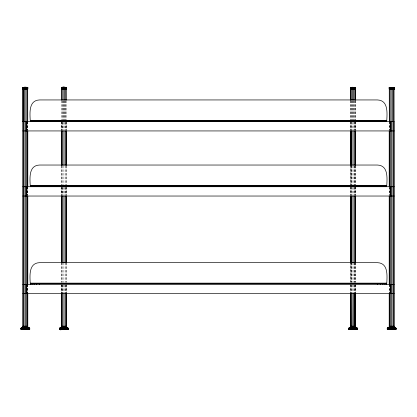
<?xml version="1.0" encoding="UTF-8"?>
<svg xmlns="http://www.w3.org/2000/svg" width="417" height="417" viewBox="0 0 417 417"><rect width="100%" height="100%" fill="white"/><g stroke="black" fill="none" stroke-linecap="round" stroke-linejoin="round"><path stroke-width="0.31" stroke-dasharray="2.08 1.56" d="M389.535 121.639L389.535 130.318M389.535 187.353L389.535 195.411M389.535 284.983L389.535 293.042M389.405 121.639L389.405 130.318M389.405 186.733L389.405 195.411M389.405 284.368L389.405 293.042M389.202 122.259L389.202 130.318M389.202 187.353L389.202 195.411M389.202 284.983L389.202 293.042M355.571 122.259L355.571 130.318M355.571 165.971L355.571 184.783M355.571 187.353L355.571 195.411M355.571 262.929L355.571 282.418M355.571 284.983L355.571 293.042M355.519 100.81L355.519 119.689M355.446 100.81L355.446 119.689M355.42 121.639L355.42 130.318M355.42 186.733L355.42 195.411M355.42 284.368L355.42 293.042M355.242 121.639L355.242 130.318M355.242 165.971L355.263 184.783M355.242 186.733L355.242 195.411M355.242 262.929L355.263 282.418M355.242 284.983L355.242 293.042M354.94 100.81L354.94 119.689M354.971 165.971L354.971 184.783M354.971 262.929L354.971 282.418M354.888 122.259L354.888 130.318M354.888 187.353L354.888 195.411M354.888 284.983L354.888 293.042M354.747 100.81L354.747 119.689M354.33 121.639L354.33 130.318M354.33 165.971L354.33 184.783M354.33 186.733L354.33 195.411M354.33 262.929L354.33 282.418M354.33 284.983L354.33 293.042M354.179 165.971L354.179 184.783M354.179 262.929L354.179 282.418M354.069 121.639L354.069 130.318M354.069 187.353L354.069 195.411M354.069 284.983L354.069 293.042M353.866 100.81L353.866 119.689M353.6 100.81L353.6 119.689M353.095 122.259L353.095 130.318M353.095 165.971L353.095 184.783M353.095 187.353L353.095 195.411M353.095 262.929L353.095 282.418M353.095 284.983L353.095 293.042M352.584 100.81L352.584 119.689M352.318 100.81L352.318 119.689M352.115 122.259L352.115 130.318M352.115 187.353L352.115 195.411M352.115 284.983L352.115 293.042M352.005 165.971L352.005 184.783M352.005 262.929L352.005 282.418M351.854 121.639L351.854 130.318M351.854 165.971L351.854 184.783M351.854 186.733L351.854 195.411M351.854 262.929L351.854 282.418M351.854 284.983L351.854 293.042M351.437 100.81L351.437 119.689M351.296 122.259L351.296 130.318M351.296 187.353L351.296 195.411M351.296 284.983L351.296 293.042M351.244 100.81L351.244 119.689M351.213 165.971L351.213 184.783M351.213 262.929L351.213 282.418M350.947 121.639L350.947 130.318M350.947 186.733L350.947 195.411M350.947 284.983L350.947 293.042M350.739 100.81L350.739 119.689M350.77 121.639L350.77 130.318M350.77 186.733L350.77 195.411M350.77 284.368L350.77 293.662M350.666 100.81L350.666 119.689M350.614 122.259L350.614 130.318M350.614 165.971L350.614 184.783M350.614 187.353L350.614 195.411M350.614 262.929L350.614 282.418M350.614 284.983L350.614 293.042M66.386 122.259L66.386 130.318M66.386 165.971L66.386 184.783M66.386 187.353L66.386 195.411M66.386 262.929L66.386 282.418M66.386 284.983L66.386 293.042M66.272 100.81L66.329 119.689M66.23 121.639L66.23 130.318M66.23 186.733L66.23 195.411M66.23 284.368L66.23 293.042M66.053 122.259L66.053 130.318M66.053 165.971L66.053 184.783M66.053 187.353L66.053 195.411M66.053 262.929L66.053 282.418M66.053 284.983L66.053 293.042M65.735 100.81L65.735 119.689M65.704 122.259L65.704 130.318M65.704 187.353L65.704 195.411M65.704 284.983L65.704 293.042M65.584 100.81L65.584 119.689M65.146 122.259L65.146 130.318M65.146 165.971L65.146 184.783M65.146 187.353L65.146 195.411M65.146 262.929L65.146 282.418M65.146 284.983L65.146 293.042M64.885 122.259L64.885 130.318M64.885 187.353L64.885 195.411M64.885 284.983L64.885 293.042M64.651 100.81L64.651 119.689M64.447 100.81L64.447 119.689M63.905 122.259L63.905 130.318M63.905 165.971L63.905 184.783M63.905 187.353L63.905 195.411M63.905 262.929L63.905 282.418M63.905 284.983L63.905 293.042M63.368 100.81L63.368 119.689M63.165 100.81L63.165 119.689M62.931 122.259L62.931 130.318M62.931 187.353L62.931 195.411M62.931 284.983L62.931 293.042M62.67 122.259L62.67 130.318M62.67 165.971L62.67 184.783M62.67 187.353L62.67 195.411M62.67 262.929L62.67 282.418M62.67 284.983L62.67 293.042M62.227 100.81L62.227 119.689M62.112 122.259L62.112 130.318M62.112 187.353L62.112 195.411M62.112 284.983L62.112 293.042M62.081 100.81L62.081 119.689M61.758 121.639L61.758 130.318M61.758 165.971L61.758 184.783M61.758 187.353L61.758 195.411M61.758 262.929L61.758 282.418M61.758 284.983L61.758 293.042M61.58 121.639L61.58 130.318M61.58 186.733L61.58 196.032M61.58 284.368L61.58 293.662M61.544 100.81L61.487 119.689M61.429 122.259L61.429 130.318M61.429 165.971L61.429 184.783M61.429 187.353L61.429 195.411M61.429 262.929L61.429 282.418M61.429 284.983L61.429 293.042M27.798 122.259L27.798 130.318M27.798 187.353L27.798 195.411M27.798 284.983L27.798 293.042M27.725 121.639L27.725 130.318M27.725 186.733L27.725 195.411M27.725 284.368L27.725 293.042M27.465 122.259L27.465 130.318M27.465 187.353L27.465 195.411M27.465 284.983L27.465 293.042M27.168 121.639L27.168 130.318M27.168 186.733L27.168 195.411M27.168 284.368L27.168 293.042M350.947 184.783L350.947 165.971L350.921 184.783M350.947 282.418L350.947 262.929L350.921 282.418"/><path stroke-width="0.63" d="M22.841 327.752L22.899 89.097L27.741 89.097M27.798 284.368L27.798 196.032M355.56 293.662L355.56 326.829C354.836 327.303 350.249 328.408 350.624 326.209L350.624 293.662M354.773 87.58L355.508 87.648L355.534 88.873L350.624 88.957L351.468 89.066L351.411 87.58L353.095 87.315L355.493 87.58L355.508 89.014L350.676 89.014L350.728 87.565L353.095 87.315L355.55 87.638L353.095 87.315L350.692 87.58L351.375 87.638C348.31 87.799 355.378 86.866 355.565 87.711L350.619 87.711L353.095 87.315L355.456 87.565L351.437 87.565M23.289 88.878C22.137 85.631 30.441 87.481 27.188 89.066L27.741 89.024L22.799 88.941L22.857 87.596L25.317 87.315L27.725 87.565L22.815 87.648L22.977 88.957L23.446 89.066L22.799 88.941L27.84 88.941L22.799 88.941L23.305 88.957M27.903 327.46L29.404 328.299L29.341 329.373L29.779 329.07L29.753 328.278L27.903 327.46L29.711 328.242L20.928 328.242L20.86 329.07L21.476 329.685L29.466 329.602L29.779 329.07L20.86 329.07L21.788 329.685L21.168 329.602L29.466 329.602L28.846 329.685L29.69 329.378L28.445 329.685L29.69 329.378L20.944 329.378L21.507 329.602M61.398 87.638L66.141 87.58L62.691 87.377C59.162 88.44 67.611 85.61 66.225 88.878C64.87 89.28 63.108 88.957 61.612 89.066C59.469 86.157 68.701 86.595 66.037 89.097M68.143 328.377L67.095 327.679L60.72 327.679C58.86 327.809 59.595 330.717 61.398 329.685L60.991 328.377L61.461 327.46L59.511 328.299L59.579 329.373L60.105 329.685L68.013 329.602L68.305 328.299L65.985 327.319M356.905 329.602L357.468 329.378L348.716 329.378L349.967 329.685L348.946 329.602L357.244 329.602L356.624 329.685L357.551 329.07L357.525 328.278L355.675 327.46L357.525 328.278L348.622 328.377L348.633 329.07L349.248 329.685L357.244 329.602L357.551 329.07L348.633 329.07L349.561 329.685L348.716 329.378L348.998 329.07M389.16 87.711L389.16 88.941L389.561 89.097L389.259 89.024L394.107 89.024L394.201 87.711L391.683 87.315L389.275 87.565L394.201 87.711M389.561 89.097L389.15 88.873L394.201 88.941L389.202 88.993L389.442 87.565L394.086 87.565L389.275 87.565L390.406 87.377M66.204 89.066C61.919 90.359 66.418 85.553 61.492 87.565M390.708 87.711L391.683 87.315L394.086 87.565C380.325 87.461 399.33 86.804 392.981 89.097M62.446 87.711L61.622 87.638L63.905 87.315L66.324 87.565L61.455 87.58M393.236 88.878L393.94 89.024M23.774 87.711L25.317 87.315L27.725 87.565L26.427 87.377M60.991 328.377C57.249 328.419 62.983 328.049 63.624 327.137L63.092 328.299L63.207 329.685M67.549 329.685L68.013 329.602L68.133 329.07L67.705 329.685M351.234 87.711L351.99 87.377M27.439 89.097L27.658 88.957M392.793 87.377C394.513 86.872 393.09 89.791 394.023 88.957M66.376 89.014L61.382 88.957M28.695 329.602L28.935 328.299L28.273 327.679L25.948 327.137L27.136 328.299L26.891 329.685M352.631 87.377L352.542 89.024M22.737 327.46L20.886 328.278L22.737 327.46L21.231 328.299L21.298 329.373M355.675 327.46L357.484 328.242L348.701 328.242L350.509 327.46L348.622 328.377L351.552 327.137M357.114 329.373L357.124 328.242L354.507 327.137L357.562 328.377L348.633 328.325L350.353 327.679L350.499 328.242M395.493 329.602L396.056 329.378L387.31 329.378L388.555 329.685L387.31 329.378L388.154 329.685L387.534 329.602L395.832 329.602L395.212 329.685L395.702 329.373L395.769 328.299L394.263 327.46L396.114 328.278L395.832 329.602L387.836 329.685L387.221 329.07L387.247 328.278L389.097 327.46L387.289 328.242L396.072 328.242L394.263 327.46M22.971 87.711L25.317 87.315L27.783 87.596L22.914 87.565L24.04 87.377M27.913 328.242L28.059 327.679L29.789 328.377L20.886 328.278L23.326 327.319M355.685 328.242L355.831 327.679L354.002 327.137L355.722 328.299L355.362 329.685M393.95 329.685L394.419 327.679L393.539 327.319M61.773 327.137C69.107 327.272 66.511 326.485 61.513 326.985M27.631 327.095C29.122 326.667 21.111 326.391 23.159 327.137M393.841 327.137C395.889 326.391 387.878 326.667 389.369 327.095M23.05 329.685L22.69 328.299L23.529 327.679L24.858 328.242L26.516 327.679L25.156 327.137L24.916 329.685M27.246 87.565L24.65 87.377L24.379 89.024M392.632 89.014L392.35 87.377M353.319 327.137L353.35 293.662M353.496 329.685L353.256 327.137L351.296 328.242L351.521 329.685M391.907 327.137L391.938 326.209M392.084 329.685L391.844 327.137L389.885 328.242L390.109 329.685M66.141 87.58L62.889 87.565L62.884 89.024M23.378 89.024C24.963 90.187 26.839 88.133 25.145 87.377M64.974 87.711L65.021 87.377L65.985 87.711M352.537 87.58C357.275 86.658 354.612 90.51 351.427 89.024M60.548 328.242L60.861 327.679L59.568 328.242L68.305 328.299L67.262 328.361M25.593 89.097L27.574 89.024M27.074 327.137L27.324 326.209M393.804 327.095L393.945 326.209M393.804 89.097L394.201 88.941L393.711 88.878M66.1 327.095L66.246 326.209M27.115 328.242L27.658 327.679L29.779 328.325L20.85 328.377L21.231 328.299M348.987 328.377L348.633 328.325L349.472 328.299L348.659 328.278L351.839 327.137L349.519 328.242L349.717 329.602M389.864 327.319L388.065 328.299L388.305 329.602M353.762 89.066C354.648 87.586 352.719 86.694 351.317 87.565M60.72 327.679L59.746 328.242L62.899 327.137L62.143 327.679L63.103 328.242M64.63 327.137L64.734 326.209M65.198 329.685L65.401 328.299L64.974 327.679L64.426 327.137L63.431 327.679L65.38 328.242L66.261 327.679L67.267 328.242L67.257 329.373L66.845 329.685M26.803 89.024L26.85 87.638L26.271 87.377M395.702 329.373L396.14 329.07L387.221 329.07L387.659 329.373L387.596 328.299L389.097 327.46M390.729 87.377C388.409 89.019 392.188 89.645 393.622 89.024M26.203 327.137L26.328 326.209M352.386 87.565L352.693 87.377M354.877 89.024L355.56 88.957L350.603 88.878L351.349 88.878M390.573 87.377L389.337 87.711M390.427 327.137L387.211 328.377L396.114 328.278L393.674 327.319M61.69 89.024L61.857 89.066M61.674 87.58L62.691 87.377M354.367 327.137L354.549 293.662M392.955 327.137L393.137 326.209M348.701 328.242L351.104 327.319M387.289 328.242L388.54 327.679L395.253 327.84L394.633 327.679M66.616 329.602L67.366 329.628M23.461 327.319L20.886 328.278L21.7 328.299L20.886 328.278M27.678 88.878L27.824 87.648L26.594 87.377M61.461 327.46L60.522 327.84L61.32 327.679M388.54 327.679L388.107 327.84L388.727 327.679M63.738 87.377L64.927 87.565M65.558 327.137L65.792 326.209M65.141 89.097L65.125 87.377M28.877 329.373L29.779 329.07M357.551 329.07L356.655 329.373L357.468 329.378M25.156 327.137L22.581 327.679L22.721 328.242M356.467 329.602L356.217 329.685L357.244 329.602M395.061 329.602L394.81 329.685L395.832 329.602M390.197 89.024L389.426 89.024M393.956 87.58L392.96 87.377M355.076 327.137L355.357 326.829L355.357 293.662M65.85 89.097L64.129 89.014M67.252 328.309L68.325 328.377L59.49 328.377L61.002 328.299M22.367 327.679L21.747 327.84L28.893 327.84L28.273 327.679M350.139 327.679L349.519 327.84L356.665 327.84L356.045 327.679M65.709 327.319L66.955 327.679L67.267 328.242L68.247 328.242L65.938 327.319M24.389 87.565L26.792 87.565M22.992 87.638L24.65 87.377M389.754 87.565L391.01 87.377M23.3 87.711L22.815 87.648L24.368 87.377M23.044 87.58L24.207 87.377M23.847 87.565L24.712 87.44M390.208 87.565L391.855 87.377M350.77 87.565L352.13 87.377M393.7 87.711L394.185 87.648L393.638 87.58M389.65 88.878L389.16 88.941L389.666 88.957M27.595 87.58L27.277 87.58L27.783 87.596M22.836 88.993L27.741 89.024M66.225 88.878L61.362 88.878M356.728 328.377L357.551 328.325L357.176 328.299M389.353 87.638L389.681 87.638L389.405 87.58M355.56 88.957L350.754 89.024M64.135 87.711L66.194 87.638L63.488 87.377M389.217 87.596L394.086 87.565M27.334 88.957L27.84 88.941L27.35 88.878M396.114 328.278L395.3 328.299L396.114 328.278L392.59 327.137L394.279 328.242M64.129 87.58L65.307 87.565L64.077 87.377M394.039 88.878L389.259 89.024M61.049 329.373L59.579 329.373L59.683 329.07L68.237 329.373M61.2 329.602L59.761 329.378L68.013 329.602M23.967 87.377L26.672 87.377M390.328 87.377L393.033 87.377M350.692 87.58L355.493 87.58M64.963 87.638L66.418 87.638M350.64 87.638L355.55 87.638M22.799 87.711L27.84 87.711M61.377 87.711L66.439 87.711M64.14 88.878L66.433 88.957M65.995 88.878L66.454 88.878M66.329 89.097L61.487 89.097L61.487 100.163M394.101 89.097L389.259 89.097L389.316 121.639M30.279 120.404L386.721 120.404M30.279 120.711L386.721 120.711M30.279 120.94L386.721 120.94M30.279 121.019L386.721 121.019M22.841 121.639L394.159 121.639L394.159 327.752M22.841 130.938L394.159 130.938M30.279 185.492L386.721 185.492M30.279 185.8L386.721 185.8M30.279 186.029L386.721 186.029M30.279 186.112L386.721 186.112M22.841 186.733L394.159 186.733M22.841 196.032L394.159 196.032M30.279 283.127L386.721 283.127M30.279 283.435L386.721 283.435M30.279 283.664L386.721 283.664M30.279 283.748L386.721 283.748M22.841 284.368L394.159 284.368M22.841 293.662L394.159 293.662M22.852 326.209L27.783 326.209M61.471 326.209L66.345 326.209M350.624 326.209L355.56 326.209M389.217 326.209L394.148 326.209M350.624 326.829L355.56 326.829M22.893 326.985L27.741 326.985M61.57 326.209L61.612 326.985L66.303 326.985M350.666 326.985L355.519 326.985M389.259 326.985L394.107 326.985M23.008 327.095L27.199 327.095M66.194 327.095L61.612 326.985M350.78 327.095L355.404 327.095M389.676 326.209L389.801 327.095L393.992 327.095M23.336 327.137L27.475 327.137M389.525 327.137L393.664 327.137M59.568 328.242L68.247 328.242M59.501 329.07L68.315 329.07M64.135 87.638L66.214 87.711M351.364 88.957C350.228 89.587 350.249 86.971 351.359 87.711M66.157 89.014L64.135 88.957M354.784 89.014L355.43 89.024M22.914 87.565L23.362 87.58M356.665 328.242L357.525 328.278M395.769 328.299L396.15 328.377L387.221 328.325L388.065 328.299L387.247 328.278L388.941 327.679L389.087 328.242M21.168 329.602L22.19 329.685L21.939 329.602M66.772 328.242L66.496 327.679L68.305 328.299M354.054 87.377L355.414 87.565M392.288 87.44L393.226 87.711M392.626 87.58L391.506 87.377L391.407 89.097M66.496 327.679L68.07 328.242M62.159 89.097C61.278 88.91 61.674 86.908 62.795 87.377L62.889 87.565M354.195 87.377L354.867 87.565M60.267 329.685L60.105 329.685M351.109 327.137L350.827 326.829L350.827 293.662M64.426 327.137L66.261 327.679L65.088 327.137M391.844 327.137L393.471 327.679L392.142 328.242L390.484 327.679L391.052 327.137L389.342 327.679L389.885 328.242M353.256 327.137L354.877 327.679L353.553 328.242L351.891 327.679L352.464 327.137L350.754 327.679L351.296 328.242M351.338 327.137L351.088 293.662M387.221 329.07L388.123 329.373M348.633 329.07L349.529 329.373M392.632 87.377L393.153 87.565M62.498 327.137L62.3 326.209M28.46 327.679L29.711 328.242M24.045 327.137L23.863 326.209M26.573 327.137L27.658 327.679M390.797 327.137L390.672 326.209M352.209 327.137L352.084 293.662M25.99 87.377L26.292 87.711M23.196 327.095L23.055 326.209M63.514 327.137L63.457 326.209M25.093 327.137L25.062 326.209M394.049 89.097L394.101 121.639M393.83 121.639L393.83 327.752M393.507 89.097L393.507 121.639M392.923 121.639L392.923 327.752M392.423 89.097L392.423 121.639M391.683 121.639L391.683 327.752M391.141 89.097L391.141 121.639M390.818 121.639L390.818 130.938M390.818 186.733L390.818 196.032M390.818 284.368L390.818 293.662M390.442 121.639L390.442 327.752M390.004 89.097L390.004 121.639M389.535 130.938L389.535 186.733M389.535 196.032L389.535 284.368M389.535 293.662L389.535 327.752M389.202 130.938L389.202 186.733M389.202 196.032L389.202 284.368M389.202 293.662L389.202 327.752M386.721 121.639C387.039 113.919 388.816 100.299 377.421 99.944L39.579 99.944C28.184 100.299 29.961 113.919 30.279 121.639M386.721 186.733C387.039 179.013 388.816 165.387 377.421 165.033L39.579 165.033C28.184 165.387 29.961 179.013 30.279 186.733M386.721 284.368C387.039 276.648 388.816 263.023 377.421 262.668L39.579 262.668C28.184 263.023 29.961 276.648 30.279 284.368M386.267 121.019L386.267 121.639M386.267 186.112L386.267 186.733M386.267 283.748L386.267 284.368M384.948 121.019L384.948 121.639M384.948 186.112L384.948 186.733M384.948 283.748L384.948 284.368M382.889 121.019L382.889 121.639M382.889 186.112L382.889 186.733M382.889 283.748L382.889 284.368M380.299 121.019L380.299 121.639M380.299 186.112L380.299 186.733M380.299 283.748L380.299 284.368M377.421 121.019L377.421 121.639M377.421 186.112L377.421 186.733M377.421 283.748L377.421 284.368M355.571 130.938L355.571 165.325M355.571 196.032L355.571 262.929M355.519 100.163L355.519 89.097L350.666 89.097L350.666 100.163M355.446 89.097L355.446 100.163M355.242 130.938L355.242 165.325M355.242 196.032L355.242 262.929M354.747 89.097L354.747 100.163M354.33 130.938L354.33 165.325M354.33 196.032L354.33 262.929M354.367 293.662L354.367 326.209M353.6 89.097L353.6 100.163M353.095 130.938L353.095 165.325M353.095 196.032L353.095 262.929M352.318 89.097L352.318 100.163M351.854 130.938L351.854 165.325M351.854 196.032L351.854 262.929M351.244 89.097L351.244 100.163M351.213 130.938L351.213 165.325M351.213 196.032L351.213 262.929M350.947 130.938L350.947 165.325M350.947 196.032L350.947 262.929M350.739 89.097L350.739 100.163M350.614 130.938L350.614 165.325M350.614 196.032L350.614 262.929M66.386 130.938L66.386 165.325M66.386 196.032L66.386 262.929M66.386 293.662L66.386 327.752M66.272 89.097L66.329 100.163M66.053 130.938L66.053 165.325M66.053 196.032L66.053 262.929M66.053 293.662L66.053 327.752M65.584 89.097L65.584 100.163M65.146 130.938L65.146 165.325M65.146 196.032L65.146 262.929M65.146 293.662L65.146 327.752M64.447 89.097L64.447 100.163M63.905 130.938L63.905 165.325M63.905 196.032L63.905 262.929M63.905 293.662L63.905 327.752M63.165 89.097L63.165 100.163M62.67 130.938L62.67 165.325M62.67 196.032L62.67 262.929M62.67 293.662L62.67 327.752M62.081 89.097L62.081 100.163M61.758 130.938L61.758 165.325M61.758 196.032L61.758 262.929M61.758 293.662L61.758 327.752M61.429 130.938L61.429 165.325M61.429 196.032L61.429 262.929M61.429 293.662L61.429 327.752M39.579 121.019L39.579 121.639M39.579 186.112L39.579 186.733M39.579 283.748L39.579 284.368M36.701 121.019L36.701 121.639M36.701 186.112L36.701 186.733M36.701 283.748L36.701 284.368M34.111 121.019L34.111 121.639M34.111 186.112L34.111 186.733M34.111 283.748L34.111 284.368M32.052 121.019L32.052 121.639M32.052 186.112L32.052 186.733M32.052 283.748L32.052 284.368M30.733 121.019L30.733 121.639M30.733 186.112L30.733 186.733M30.733 283.748L30.733 284.368M27.798 130.938L27.798 186.733M27.798 293.662L27.798 327.752M27.684 89.097L27.741 121.639M27.465 130.938L27.465 186.733M27.465 196.032L27.465 284.368M27.465 293.662L27.465 327.752M26.996 89.097L26.996 121.639M26.558 121.639L26.558 327.752M26.182 121.639L26.182 130.938M26.182 186.733L26.182 196.032M26.182 284.368L26.182 293.662M25.859 89.097L25.859 121.639M25.317 121.639L25.317 327.752M24.577 89.097L24.577 121.639M24.077 121.639L24.077 327.752M23.493 89.097L23.493 121.639M23.17 121.639L23.17 327.752M22.951 89.097L22.951 121.639M21.7 328.299L20.86 328.325L21.7 328.299M27.824 87.648L27.319 87.638L27.824 87.648M394.164 88.993L393.648 89.014L394.107 89.024M396.14 328.325L395.3 328.299L396.14 328.325M67.095 327.679L66.355 327.46L67.095 327.679"/></g></svg>
